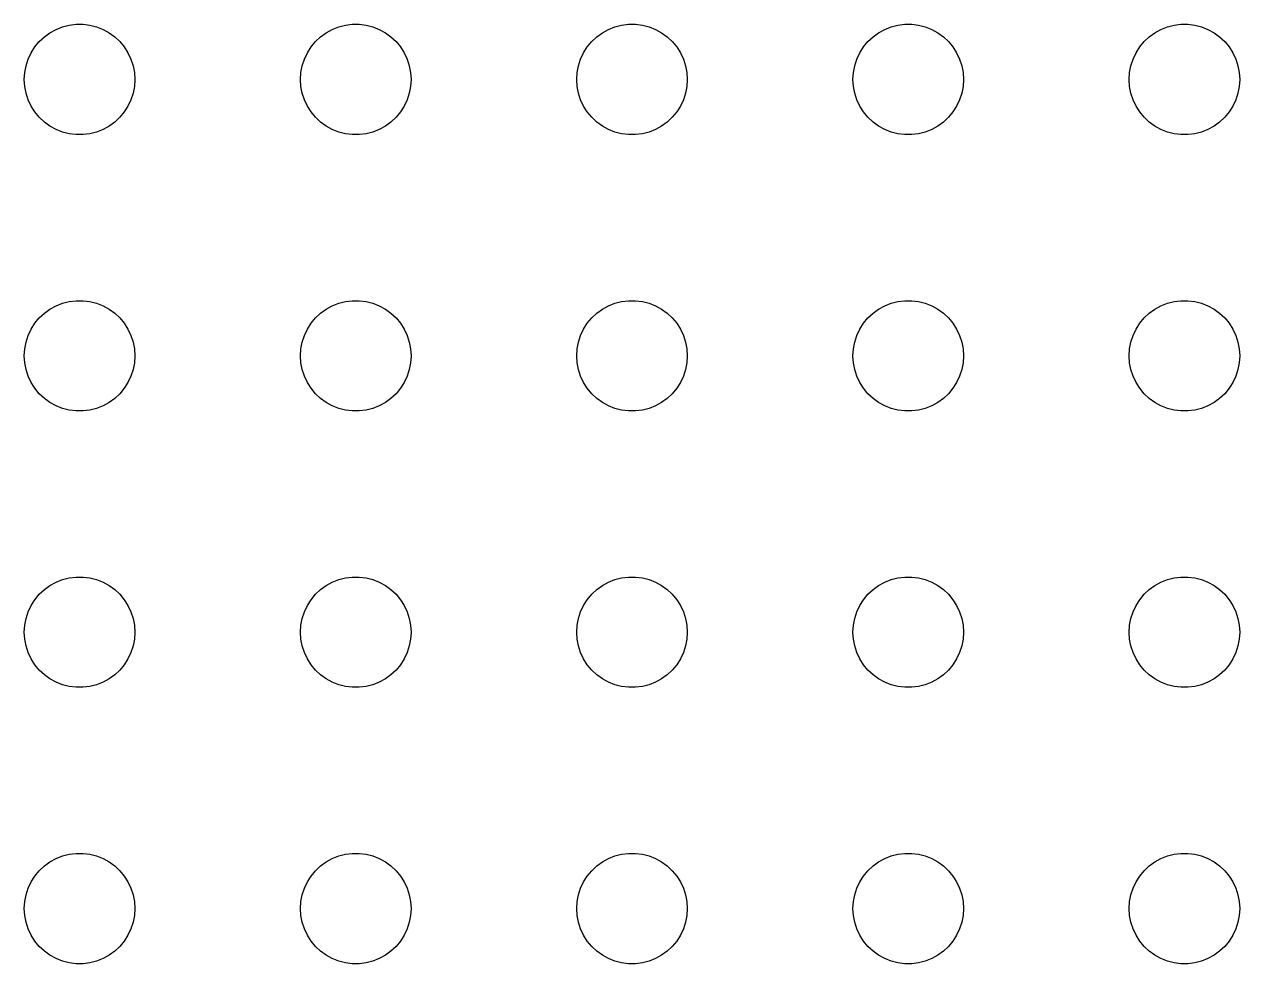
# Model space of a CAD drawing. Header units: metres. Extents: x -134 to 134, y 518 to 1078.
# Drawn here: x -1.5 to 31.5, y 682.5 to 708 of the extents above; entities that cross this region are included whole.
import ezdxf

# ---------------------------------------------------------------- set-up
doc = ezdxf.new("R2010")
doc.units = ezdxf.units.M

msp = doc.modelspace()

# ---------------------------------------------------------------- linework, layer by layer
for p, q in [((-0.80373, 707.766), (-0.63866, 707.857)), ((-0.63866, 707.857), (-0.46352, 707.927)), ((-0.46352, 707.927), (-0.28107, 707.973)), ((-0.28107, 707.973), (-0.09418, 707.997)), ((-0.09418, 707.997), (0.09418, 707.997)), ((0.09418, 707.997), (0.28107, 707.973)), ((0.28107, 707.973), (0.46352, 707.927)), ((0.46352, 707.927), (0.63866, 707.857)), ((0.63866, 707.857), (0.80373, 707.766)), ((6.69626, 707.766), (6.86133, 707.857)), ((6.86133, 707.857), (7.03647, 707.927)), ((7.03647, 707.927), (7.21892, 707.973)), ((7.21892, 707.973), (7.40581, 707.997)), ((7.40581, 707.997), (7.59418, 707.997)), ((7.59418, 707.997), (7.78107, 707.973)), ((7.78107, 707.973), (7.96352, 707.927)), ((7.96352, 707.927), (8.13866, 707.857)), ((8.13866, 707.857), (8.30373, 707.766)), ((14.1963, 707.766), (14.3613, 707.857)), ((14.3613, 707.857), (14.5365, 707.927)), ((14.5365, 707.927), (14.7189, 707.973)), ((14.7189, 707.973), (14.9058, 707.997)), ((14.9058, 707.997), (15.0942, 707.997)), ((15.0942, 707.997), (15.2811, 707.973)), ((15.2811, 707.973), (15.4635, 707.927)), ((15.4635, 707.927), (15.6387, 707.857)), ((15.6387, 707.857), (15.8037, 707.766)), ((21.6963, 707.766), (21.8613, 707.857)), ((21.8613, 707.857), (22.0365, 707.927)), ((22.0365, 707.927), (22.2189, 707.973)), ((22.2189, 707.973), (22.4058, 707.997)), ((22.4058, 707.997), (22.5942, 707.997)), ((22.5942, 707.997), (22.7811, 707.973)), ((22.7811, 707.973), (22.9635, 707.927)), ((22.9635, 707.927), (23.1387, 707.857)), ((23.1387, 707.857), (23.3037, 707.766)), ((29.1963, 707.766), (29.3613, 707.857)), ((29.3613, 707.857), (29.5365, 707.927)), ((29.5365, 707.927), (29.7189, 707.973)), ((29.7189, 707.973), (29.9058, 707.997)), ((29.9058, 707.997), (30.0942, 707.997)), ((30.0942, 707.997), (30.2811, 707.973)), ((30.2811, 707.973), (30.4635, 707.927)), ((30.4635, 707.927), (30.6387, 707.857)), ((30.6387, 707.857), (30.8037, 707.766)), ((-1.21352, 707.382), (-1.09344, 707.527)), ((-1.09344, 707.527), (-0.95613, 707.656)), ((-0.95613, 707.656), (-0.80373, 707.766)), ((0.80373, 707.766), (0.95613, 707.656)), ((0.95613, 707.656), (1.09344, 707.527)), ((1.09344, 707.527), (1.21352, 707.382)), ((6.28647, 707.382), (6.40654, 707.527)), ((6.40654, 707.527), (6.54385, 707.656)), ((6.54385, 707.656), (6.69626, 707.766)), ((8.30373, 707.766), (8.45613, 707.656)), ((8.45613, 707.656), (8.59344, 707.527)), ((8.59344, 707.527), (8.71352, 707.382)), ((13.7865, 707.382), (13.9065, 707.527)), ((13.9065, 707.527), (14.0439, 707.656)), ((14.0439, 707.656), (14.1963, 707.766)), ((15.8037, 707.766), (15.9561, 707.656)), ((15.9561, 707.656), (16.0934, 707.527)), ((16.0934, 707.527), (16.2135, 707.382)), ((21.2865, 707.382), (21.4065, 707.527)), ((21.4065, 707.527), (21.5439, 707.656)), ((21.5439, 707.656), (21.6963, 707.766)), ((23.3037, 707.766), (23.4561, 707.656)), ((23.4561, 707.656), (23.5934, 707.527)), ((23.5934, 707.527), (23.7135, 707.382)), ((28.7865, 707.382), (28.9065, 707.527)), ((28.9065, 707.527), (29.0439, 707.656)), ((29.0439, 707.656), (29.1963, 707.766)), ((30.8037, 707.766), (30.9561, 707.656)), ((30.9561, 707.656), (31.0934, 707.527)), ((31.0934, 707.527), (31.2135, 707.382)), ((-1.39465, 707.052), (-1.31445, 707.223)), ((-1.31445, 707.223), (-1.21352, 707.382)), ((1.21352, 707.382), (1.31445, 707.223)), ((1.31445, 707.223), (1.39465, 707.052)), ((6.10533, 707.052), (6.18553, 707.223)), ((6.18553, 707.223), (6.28647, 707.382)), ((8.71352, 707.382), (8.81445, 707.223)), ((8.81445, 707.223), (8.89465, 707.052)), ((13.6053, 707.052), (13.6855, 707.223)), ((13.6855, 707.223), (13.7865, 707.382)), ((16.2135, 707.382), (16.3145, 707.223)), ((16.3145, 707.223), (16.3947, 707.052)), ((21.1053, 707.052), (21.1855, 707.223)), ((21.1855, 707.223), (21.2865, 707.382)), ((23.7135, 707.382), (23.8145, 707.223)), ((23.8145, 707.223), (23.8947, 707.052)), ((28.6053, 707.052), (28.6855, 707.223)), ((28.6855, 707.223), (28.7865, 707.382)), ((31.2135, 707.382), (31.3145, 707.223)), ((31.3145, 707.223), (31.3947, 707.052)), ((-1.48816, 706.688), (-1.45287, 706.873)), ((-1.45287, 706.873), (-1.39465, 707.052)), ((1.39465, 707.052), (1.45287, 706.873)), ((1.45287, 706.873), (1.48816, 706.688)), ((6.01183, 706.688), (6.04712, 706.873)), ((6.04712, 706.873), (6.10533, 707.052)), ((8.89465, 707.052), (8.95287, 706.873)), ((8.95287, 706.873), (8.98816, 706.688)), ((13.5118, 706.688), (13.5471, 706.873)), ((13.5471, 706.873), (13.6053, 707.052)), ((16.3947, 707.052), (16.4529, 706.873)), ((16.4529, 706.873), (16.4882, 706.688)), ((21.0118, 706.688), (21.0471, 706.873)), ((21.0471, 706.873), (21.1053, 707.052)), ((23.8947, 707.052), (23.9529, 706.873)), ((23.9529, 706.873), (23.9882, 706.688)), ((28.5118, 706.688), (28.5471, 706.873)), ((28.5471, 706.873), (28.6053, 707.052)), ((31.3947, 707.052), (31.4529, 706.873)), ((31.4529, 706.873), (31.4882, 706.688)), ((-1.5, 706.5), (-1.48816, 706.688)), ((1.48816, 706.688), (1.5, 706.5)), ((6, 706.5), (6.01183, 706.688)), ((8.98816, 706.688), (9, 706.5)), ((13.5, 706.5), (13.5118, 706.688)), ((16.4882, 706.688), (16.5, 706.5)), ((21, 706.5), (21.0118, 706.688)), ((23.9882, 706.688), (24, 706.5)), ((28.5, 706.5), (28.5118, 706.688)), ((31.4882, 706.688), (31.5, 706.5)), ((-1.48816, 706.312), (-1.5, 706.5)), ((-1.45287, 706.127), (-1.48816, 706.312)), ((1.48816, 706.312), (1.45287, 706.127)), ((1.5, 706.5), (1.48816, 706.312)), ((6.01183, 706.312), (6, 706.5)), ((6.04712, 706.127), (6.01183, 706.312)), ((8.98816, 706.312), (8.95287, 706.127)), ((9, 706.5), (8.98816, 706.312)), ((13.5118, 706.312), (13.5, 706.5)), ((13.5471, 706.127), (13.5118, 706.312)), ((16.4882, 706.312), (16.4529, 706.127)), ((16.5, 706.5), (16.4882, 706.312)), ((21.0118, 706.312), (21, 706.5)), ((21.0471, 706.127), (21.0118, 706.312)), ((23.9882, 706.312), (23.9529, 706.127)), ((24, 706.5), (23.9882, 706.312)), ((28.5118, 706.312), (28.5, 706.5)), ((28.5471, 706.127), (28.5118, 706.312)), ((31.4882, 706.312), (31.4529, 706.127)), ((31.5, 706.5), (31.4882, 706.312)), ((-1.39465, 705.948), (-1.45287, 706.127)), ((-1.31445, 705.777), (-1.39465, 705.948)), ((1.39465, 705.948), (1.31445, 705.777)), ((1.45287, 706.127), (1.39465, 705.948)), ((6.10533, 705.948), (6.04712, 706.127)), ((6.18553, 705.777), (6.10533, 705.948)), ((8.89465, 705.948), (8.81445, 705.777)), ((8.95287, 706.127), (8.89465, 705.948)), ((13.6053, 705.948), (13.5471, 706.127)), ((13.6855, 705.777), (13.6053, 705.948)), ((16.3947, 705.948), (16.3145, 705.777)), ((16.4529, 706.127), (16.3947, 705.948)), ((21.1053, 705.948), (21.0471, 706.127)), ((21.1855, 705.777), (21.1053, 705.948)), ((23.8947, 705.948), (23.8145, 705.777)), ((23.9529, 706.127), (23.8947, 705.948)), ((28.6053, 705.948), (28.5471, 706.127)), ((28.6855, 705.777), (28.6053, 705.948)), ((31.3947, 705.948), (31.3145, 705.777)), ((31.4529, 706.127), (31.3947, 705.948)), ((-1.21352, 705.618), (-1.31445, 705.777)), ((-1.09344, 705.473), (-1.21352, 705.618)), ((1.21352, 705.618), (1.09344, 705.473)), ((1.31445, 705.777), (1.21352, 705.618)), ((6.28647, 705.618), (6.18553, 705.777)), ((6.40654, 705.473), (6.28647, 705.618)), ((8.71352, 705.618), (8.59344, 705.473)), ((8.81445, 705.777), (8.71352, 705.618)), ((13.7865, 705.618), (13.6855, 705.777)), ((13.9065, 705.473), (13.7865, 705.618)), ((16.2135, 705.618), (16.0934, 705.473)), ((16.3145, 705.777), (16.2135, 705.618)), ((21.2865, 705.618), (21.1855, 705.777)), ((21.4065, 705.473), (21.2865, 705.618)), ((23.7135, 705.618), (23.5934, 705.473)), ((23.8145, 705.777), (23.7135, 705.618)), ((28.7865, 705.618), (28.6855, 705.777)), ((28.9065, 705.473), (28.7865, 705.618)), ((31.2135, 705.618), (31.0934, 705.473)), ((31.3145, 705.777), (31.2135, 705.618)), ((-0.95613, 705.344), (-1.09344, 705.473)), ((-0.80373, 705.234), (-0.95613, 705.344)), ((-0.63866, 705.143), (-0.80373, 705.234)), ((0.80373, 705.234), (0.63866, 705.143)), ((0.95613, 705.344), (0.80373, 705.234)), ((1.09344, 705.473), (0.95613, 705.344)), ((6.54385, 705.344), (6.40654, 705.473)), ((6.69626, 705.234), (6.54385, 705.344)), ((6.86133, 705.143), (6.69626, 705.234)), ((8.30373, 705.234), (8.13866, 705.143)), ((8.45613, 705.344), (8.30373, 705.234)), ((8.59344, 705.473), (8.45613, 705.344)), ((14.0439, 705.344), (13.9065, 705.473)), ((14.1963, 705.234), (14.0439, 705.344)), ((14.3613, 705.143), (14.1963, 705.234)), ((15.8037, 705.234), (15.6387, 705.143)), ((15.9561, 705.344), (15.8037, 705.234)), ((16.0934, 705.473), (15.9561, 705.344)), ((21.5439, 705.344), (21.4065, 705.473)), ((21.6963, 705.234), (21.5439, 705.344)), ((21.8613, 705.143), (21.6963, 705.234)), ((23.3037, 705.234), (23.1387, 705.143)), ((23.4561, 705.344), (23.3037, 705.234)), ((23.5934, 705.473), (23.4561, 705.344)), ((29.0439, 705.344), (28.9065, 705.473)), ((29.1963, 705.234), (29.0439, 705.344)), ((29.3613, 705.143), (29.1963, 705.234)), ((30.8037, 705.234), (30.6387, 705.143)), ((30.9561, 705.344), (30.8037, 705.234)), ((31.0934, 705.473), (30.9561, 705.344)), ((-0.46352, 705.073), (-0.63866, 705.143)), ((-0.28107, 705.027), (-0.46352, 705.073)), ((-0.09418, 705.003), (-0.28107, 705.027)), ((0.09418, 705.003), (-0.09418, 705.003)), ((0.28107, 705.027), (0.09418, 705.003)), ((0.46352, 705.073), (0.28107, 705.027)), ((0.63866, 705.143), (0.46352, 705.073)), ((7.03647, 705.073), (6.86133, 705.143)), ((7.21892, 705.027), (7.03647, 705.073)), ((7.40581, 705.003), (7.21892, 705.027)), ((7.59418, 705.003), (7.40581, 705.003)), ((7.78107, 705.027), (7.59418, 705.003)), ((7.96352, 705.073), (7.78107, 705.027)), ((8.13866, 705.143), (7.96352, 705.073)), ((14.5365, 705.073), (14.3613, 705.143)), ((14.7189, 705.027), (14.5365, 705.073)), ((14.9058, 705.003), (14.7189, 705.027)), ((15.0942, 705.003), (14.9058, 705.003)), ((15.2811, 705.027), (15.0942, 705.003)), ((15.4635, 705.073), (15.2811, 705.027)), ((15.6387, 705.143), (15.4635, 705.073)), ((22.0365, 705.073), (21.8613, 705.143)), ((22.2189, 705.027), (22.0365, 705.073)), ((22.4058, 705.003), (22.2189, 705.027)), ((22.5942, 705.003), (22.4058, 705.003)), ((22.7811, 705.027), (22.5942, 705.003)), ((22.9635, 705.073), (22.7811, 705.027)), ((23.1387, 705.143), (22.9635, 705.073)), ((29.5365, 705.073), (29.3613, 705.143)), ((29.7189, 705.027), (29.5365, 705.073)), ((29.9058, 705.003), (29.7189, 705.027)), ((30.0942, 705.003), (29.9058, 705.003)), ((30.2811, 705.027), (30.0942, 705.003)), ((30.4635, 705.073), (30.2811, 705.027)), ((30.6387, 705.143), (30.4635, 705.073)), ((-0.95613, 700.156), (-0.80373, 700.266)), ((-0.80373, 700.266), (-0.63866, 700.357)), ((-0.63866, 700.357), (-0.46352, 700.427)), ((-0.46352, 700.427), (-0.28107, 700.473)), ((-0.28107, 700.473), (-0.09418, 700.497)), ((-0.09418, 700.497), (0.09418, 700.497)), ((0.09418, 700.497), (0.28107, 700.473)), ((0.28107, 700.473), (0.46352, 700.427)), ((0.46352, 700.427), (0.63866, 700.357)), ((0.63866, 700.357), (0.80373, 700.266)), ((0.80373, 700.266), (0.95613, 700.156)), ((6.54385, 700.156), (6.69626, 700.266)), ((6.69626, 700.266), (6.86133, 700.357)), ((6.86133, 700.357), (7.03647, 700.427)), ((7.03647, 700.427), (7.21892, 700.473)), ((7.21892, 700.473), (7.40581, 700.497)), ((7.40581, 700.497), (7.59418, 700.497)), ((7.59418, 700.497), (7.78107, 700.473)), ((7.78107, 700.473), (7.96352, 700.427)), ((7.96352, 700.427), (8.13866, 700.357)), ((8.13866, 700.357), (8.30373, 700.266)), ((8.30373, 700.266), (8.45613, 700.156)), ((14.0439, 700.156), (14.1963, 700.266)), ((14.1963, 700.266), (14.3613, 700.357)), ((14.3613, 700.357), (14.5365, 700.427)), ((14.5365, 700.427), (14.7189, 700.473)), ((14.7189, 700.473), (14.9058, 700.497)), ((14.9058, 700.497), (15.0942, 700.497)), ((15.0942, 700.497), (15.2811, 700.473)), ((15.2811, 700.473), (15.4635, 700.427)), ((15.4635, 700.427), (15.6387, 700.357)), ((15.6387, 700.357), (15.8037, 700.266)), ((15.8037, 700.266), (15.9561, 700.156)), ((21.5439, 700.156), (21.6963, 700.266)), ((21.6963, 700.266), (21.8613, 700.357)), ((21.8613, 700.357), (22.0365, 700.427)), ((22.0365, 700.427), (22.2189, 700.473)), ((22.2189, 700.473), (22.4058, 700.497)), ((22.4058, 700.497), (22.5942, 700.497)), ((22.5942, 700.497), (22.7811, 700.473)), ((22.7811, 700.473), (22.9635, 700.427)), ((22.9635, 700.427), (23.1387, 700.357)), ((23.1387, 700.357), (23.3037, 700.266)), ((23.3037, 700.266), (23.4561, 700.156)), ((29.0439, 700.156), (29.1963, 700.266)), ((29.1963, 700.266), (29.3613, 700.357)), ((29.3613, 700.357), (29.5365, 700.427)), ((29.5365, 700.427), (29.7189, 700.473)), ((29.7189, 700.473), (29.9058, 700.497)), ((29.9058, 700.497), (30.0942, 700.497)), ((30.0942, 700.497), (30.2811, 700.473)), ((30.2811, 700.473), (30.4635, 700.427)), ((30.4635, 700.427), (30.6387, 700.357)), ((30.6387, 700.357), (30.8037, 700.266)), ((30.8037, 700.266), (30.9561, 700.156)), ((-1.21352, 699.882), (-1.09344, 700.027)), ((-1.09344, 700.027), (-0.95613, 700.156)), ((0.95613, 700.156), (1.09344, 700.027)), ((1.09344, 700.027), (1.21352, 699.882)), ((6.28647, 699.882), (6.40654, 700.027)), ((6.40654, 700.027), (6.54385, 700.156)), ((8.45613, 700.156), (8.59344, 700.027)), ((8.59344, 700.027), (8.71352, 699.882)), ((13.7865, 699.882), (13.9065, 700.027)), ((13.9065, 700.027), (14.0439, 700.156)), ((15.9561, 700.156), (16.0934, 700.027)), ((16.0934, 700.027), (16.2135, 699.882)), ((21.2865, 699.882), (21.4065, 700.027)), ((21.4065, 700.027), (21.5439, 700.156)), ((23.4561, 700.156), (23.5934, 700.027)), ((23.5934, 700.027), (23.7135, 699.882)), ((28.7865, 699.882), (28.9065, 700.027)), ((28.9065, 700.027), (29.0439, 700.156)), ((30.9561, 700.156), (31.0934, 700.027)), ((31.0934, 700.027), (31.2135, 699.882)), ((-1.39465, 699.552), (-1.31445, 699.723)), ((-1.31445, 699.723), (-1.21352, 699.882)), ((1.21352, 699.882), (1.31445, 699.723)), ((1.31445, 699.723), (1.39465, 699.552)), ((6.10533, 699.552), (6.18553, 699.723)), ((6.18553, 699.723), (6.28647, 699.882)), ((8.71352, 699.882), (8.81445, 699.723)), ((8.81445, 699.723), (8.89465, 699.552)), ((13.6053, 699.552), (13.6855, 699.723)), ((13.6855, 699.723), (13.7865, 699.882)), ((16.2135, 699.882), (16.3145, 699.723)), ((16.3145, 699.723), (16.3947, 699.552)), ((21.1053, 699.552), (21.1855, 699.723)), ((21.1855, 699.723), (21.2865, 699.882)), ((23.7135, 699.882), (23.8145, 699.723)), ((23.8145, 699.723), (23.8947, 699.552)), ((28.6053, 699.552), (28.6855, 699.723)), ((28.6855, 699.723), (28.7865, 699.882)), ((31.2135, 699.882), (31.3145, 699.723)), ((31.3145, 699.723), (31.3947, 699.552)), ((-1.48816, 699.188), (-1.45287, 699.373)), ((-1.45287, 699.373), (-1.39465, 699.552)), ((1.39465, 699.552), (1.45287, 699.373)), ((1.45287, 699.373), (1.48816, 699.188)), ((6.01183, 699.188), (6.04712, 699.373)), ((6.04712, 699.373), (6.10533, 699.552)), ((8.89465, 699.552), (8.95287, 699.373)), ((8.95287, 699.373), (8.98816, 699.188)), ((13.5118, 699.188), (13.5471, 699.373)), ((13.5471, 699.373), (13.6053, 699.552)), ((16.3947, 699.552), (16.4529, 699.373)), ((16.4529, 699.373), (16.4882, 699.188)), ((21.0118, 699.188), (21.0471, 699.373)), ((21.0471, 699.373), (21.1053, 699.552)), ((23.8947, 699.552), (23.9529, 699.373)), ((23.9529, 699.373), (23.9882, 699.188)), ((28.5118, 699.188), (28.5471, 699.373)), ((28.5471, 699.373), (28.6053, 699.552)), ((31.3947, 699.552), (31.4529, 699.373)), ((31.4529, 699.373), (31.4882, 699.188)), ((-1.5, 699), (-1.48816, 699.188)), ((-1.48816, 698.812), (-1.5, 699)), ((1.48816, 699.188), (1.5, 699)), ((1.5, 699), (1.48816, 698.812)), ((6, 699), (6.01183, 699.188)), ((6.01183, 698.812), (6, 699)), ((8.98816, 699.188), (9, 699)), ((9, 699), (8.98816, 698.812)), ((13.5, 699), (13.5118, 699.188)), ((13.5118, 698.812), (13.5, 699)), ((16.4882, 699.188), (16.5, 699)), ((16.5, 699), (16.4882, 698.812)), ((21, 699), (21.0118, 699.188)), ((21.0118, 698.812), (21, 699)), ((23.9882, 699.188), (24, 699)), ((24, 699), (23.9882, 698.812)), ((28.5, 699), (28.5118, 699.188)), ((28.5118, 698.812), (28.5, 699)), ((31.4882, 699.188), (31.5, 699)), ((31.5, 699), (31.4882, 698.812)), ((-1.45287, 698.627), (-1.48816, 698.812)), ((-1.39465, 698.448), (-1.45287, 698.627)), ((1.45287, 698.627), (1.39465, 698.448)), ((1.48816, 698.812), (1.45287, 698.627)), ((6.04712, 698.627), (6.01183, 698.812)), ((6.10533, 698.448), (6.04712, 698.627)), ((8.95287, 698.627), (8.89465, 698.448)), ((8.98816, 698.812), (8.95287, 698.627)), ((13.5471, 698.627), (13.5118, 698.812)), ((13.6053, 698.448), (13.5471, 698.627)), ((16.4529, 698.627), (16.3947, 698.448)), ((16.4882, 698.812), (16.4529, 698.627)), ((21.0471, 698.627), (21.0118, 698.812)), ((21.1053, 698.448), (21.0471, 698.627)), ((23.9529, 698.627), (23.8947, 698.448)), ((23.9882, 698.812), (23.9529, 698.627)), ((28.5471, 698.627), (28.5118, 698.812)), ((28.6053, 698.448), (28.5471, 698.627)), ((31.4529, 698.627), (31.3947, 698.448)), ((31.4882, 698.812), (31.4529, 698.627)), ((-1.31445, 698.277), (-1.39465, 698.448)), ((1.39465, 698.448), (1.31445, 698.277)), ((6.18553, 698.277), (6.10533, 698.448)), ((8.89465, 698.448), (8.81445, 698.277)), ((13.6855, 698.277), (13.6053, 698.448)), ((16.3947, 698.448), (16.3145, 698.277)), ((21.1855, 698.277), (21.1053, 698.448)), ((23.8947, 698.448), (23.8145, 698.277)), ((28.6855, 698.277), (28.6053, 698.448)), ((31.3947, 698.448), (31.3145, 698.277)), ((-1.21352, 698.118), (-1.31445, 698.277)), ((-1.09344, 697.973), (-1.21352, 698.118)), ((-0.95613, 697.844), (-1.09344, 697.973)), ((1.09344, 697.973), (0.95613, 697.844)), ((1.21352, 698.118), (1.09344, 697.973)), ((1.31445, 698.277), (1.21352, 698.118)), ((6.28647, 698.118), (6.18553, 698.277)), ((6.40654, 697.973), (6.28647, 698.118)), ((6.54385, 697.844), (6.40654, 697.973)), ((8.59344, 697.973), (8.45613, 697.844)), ((8.71352, 698.118), (8.59344, 697.973)), ((8.81445, 698.277), (8.71352, 698.118)), ((13.7865, 698.118), (13.6855, 698.277)), ((13.9065, 697.973), (13.7865, 698.118)), ((14.0439, 697.844), (13.9065, 697.973)), ((16.0934, 697.973), (15.9561, 697.844)), ((16.2135, 698.118), (16.0934, 697.973)), ((16.3145, 698.277), (16.2135, 698.118)), ((21.2865, 698.118), (21.1855, 698.277)), ((21.4065, 697.973), (21.2865, 698.118)), ((21.5439, 697.844), (21.4065, 697.973)), ((23.5934, 697.973), (23.4561, 697.844)), ((23.7135, 698.118), (23.5934, 697.973)), ((23.8145, 698.277), (23.7135, 698.118)), ((28.7865, 698.118), (28.6855, 698.277)), ((28.9065, 697.973), (28.7865, 698.118)), ((29.0439, 697.844), (28.9065, 697.973)), ((31.0934, 697.973), (30.9561, 697.844)), ((31.2135, 698.118), (31.0934, 697.973)), ((31.3145, 698.277), (31.2135, 698.118)), ((-0.80373, 697.734), (-0.95613, 697.844)), ((-0.63866, 697.643), (-0.80373, 697.734)), ((-0.46352, 697.573), (-0.63866, 697.643)), ((0.63866, 697.643), (0.46352, 697.573)), ((0.80373, 697.734), (0.63866, 697.643)), ((0.95613, 697.844), (0.80373, 697.734)), ((6.69626, 697.734), (6.54385, 697.844)), ((6.86133, 697.643), (6.69626, 697.734)), ((7.03647, 697.573), (6.86133, 697.643)), ((8.13866, 697.643), (7.96352, 697.573)), ((8.30373, 697.734), (8.13866, 697.643)), ((8.45613, 697.844), (8.30373, 697.734)), ((14.1963, 697.734), (14.0439, 697.844)), ((14.3613, 697.643), (14.1963, 697.734)), ((14.5365, 697.573), (14.3613, 697.643)), ((15.6387, 697.643), (15.4635, 697.573)), ((15.8037, 697.734), (15.6387, 697.643)), ((15.9561, 697.844), (15.8037, 697.734)), ((21.6963, 697.734), (21.5439, 697.844)), ((21.8613, 697.643), (21.6963, 697.734)), ((22.0365, 697.573), (21.8613, 697.643)), ((23.1387, 697.643), (22.9635, 697.573)), ((23.3037, 697.734), (23.1387, 697.643)), ((23.4561, 697.844), (23.3037, 697.734)), ((29.1963, 697.734), (29.0439, 697.844)), ((29.3613, 697.643), (29.1963, 697.734)), ((29.5365, 697.573), (29.3613, 697.643)), ((30.6387, 697.643), (30.4635, 697.573)), ((30.8037, 697.734), (30.6387, 697.643)), ((30.9561, 697.844), (30.8037, 697.734)), ((-0.28107, 697.527), (-0.46352, 697.573)), ((-0.09418, 697.503), (-0.28107, 697.527)), ((0.09418, 697.503), (-0.09418, 697.503)), ((0.28107, 697.527), (0.09418, 697.503)), ((0.46352, 697.573), (0.28107, 697.527)), ((7.21892, 697.527), (7.03647, 697.573)), ((7.40581, 697.503), (7.21892, 697.527)), ((7.59418, 697.503), (7.40581, 697.503)), ((7.78107, 697.527), (7.59418, 697.503)), ((7.96352, 697.573), (7.78107, 697.527)), ((14.7189, 697.527), (14.5365, 697.573)), ((14.9058, 697.503), (14.7189, 697.527)), ((15.0942, 697.503), (14.9058, 697.503)), ((15.2811, 697.527), (15.0942, 697.503)), ((15.4635, 697.573), (15.2811, 697.527)), ((22.2189, 697.527), (22.0365, 697.573)), ((22.4058, 697.503), (22.2189, 697.527)), ((22.5942, 697.503), (22.4058, 697.503)), ((22.7811, 697.527), (22.5942, 697.503)), ((22.9635, 697.573), (22.7811, 697.527)), ((29.7189, 697.527), (29.5365, 697.573)), ((29.9058, 697.503), (29.7189, 697.527)), ((30.0942, 697.503), (29.9058, 697.503)), ((30.2811, 697.527), (30.0942, 697.503)), ((30.4635, 697.573), (30.2811, 697.527)), ((-0.95613, 692.656), (-0.80373, 692.766)), ((-0.80373, 692.766), (-0.63866, 692.857)), ((-0.63866, 692.857), (-0.46352, 692.927)), ((-0.46352, 692.927), (-0.28107, 692.973)), ((-0.28107, 692.973), (-0.09418, 692.997)), ((-0.09418, 692.997), (0.09418, 692.997)), ((0.09418, 692.997), (0.28107, 692.973)), ((0.28107, 692.973), (0.46352, 692.927)), ((0.46352, 692.927), (0.63866, 692.857)), ((0.63866, 692.857), (0.80373, 692.766)), ((0.80373, 692.766), (0.95613, 692.656)), ((6.54385, 692.656), (6.69626, 692.766)), ((6.69626, 692.766), (6.86133, 692.857)), ((6.86133, 692.857), (7.03647, 692.927)), ((7.03647, 692.927), (7.21892, 692.973)), ((7.21892, 692.973), (7.40581, 692.997)), ((7.40581, 692.997), (7.59418, 692.997)), ((7.59418, 692.997), (7.78107, 692.973)), ((7.78107, 692.973), (7.96352, 692.927)), ((7.96352, 692.927), (8.13866, 692.857)), ((8.13866, 692.857), (8.30373, 692.766)), ((8.30373, 692.766), (8.45613, 692.656)), ((14.0439, 692.656), (14.1963, 692.766)), ((14.1963, 692.766), (14.3613, 692.857)), ((14.3613, 692.857), (14.5365, 692.927)), ((14.5365, 692.927), (14.7189, 692.973)), ((14.7189, 692.973), (14.9058, 692.997)), ((14.9058, 692.997), (15.0942, 692.997)), ((15.0942, 692.997), (15.2811, 692.973)), ((15.2811, 692.973), (15.4635, 692.927)), ((15.4635, 692.927), (15.6387, 692.857)), ((15.6387, 692.857), (15.8037, 692.766)), ((15.8037, 692.766), (15.9561, 692.656)), ((21.5439, 692.656), (21.6963, 692.766)), ((21.6963, 692.766), (21.8613, 692.857)), ((21.8613, 692.857), (22.0365, 692.927)), ((22.0365, 692.927), (22.2189, 692.973)), ((22.2189, 692.973), (22.4058, 692.997)), ((22.4058, 692.997), (22.5942, 692.997)), ((22.5942, 692.997), (22.7811, 692.973)), ((22.7811, 692.973), (22.9635, 692.927)), ((22.9635, 692.927), (23.1387, 692.857)), ((23.1387, 692.857), (23.3037, 692.766)), ((23.3037, 692.766), (23.4561, 692.656)), ((29.0439, 692.656), (29.1963, 692.766)), ((29.1963, 692.766), (29.3613, 692.857)), ((29.3613, 692.857), (29.5365, 692.927)), ((29.5365, 692.927), (29.7189, 692.973)), ((29.7189, 692.973), (29.9058, 692.997)), ((29.9058, 692.997), (30.0942, 692.997)), ((30.0942, 692.997), (30.2811, 692.973)), ((30.2811, 692.973), (30.4635, 692.927)), ((30.4635, 692.927), (30.6387, 692.857)), ((30.6387, 692.857), (30.8037, 692.766)), ((30.8037, 692.766), (30.9561, 692.656)), ((-1.31445, 692.223), (-1.21352, 692.382)), ((-1.21352, 692.382), (-1.09344, 692.527)), ((-1.09344, 692.527), (-0.95613, 692.656)), ((0.95613, 692.656), (1.09344, 692.527)), ((1.09344, 692.527), (1.21352, 692.382)), ((1.21352, 692.382), (1.31445, 692.223)), ((6.18553, 692.223), (6.28647, 692.382)), ((6.28647, 692.382), (6.40654, 692.527)), ((6.40654, 692.527), (6.54385, 692.656)), ((8.45613, 692.656), (8.59344, 692.527)), ((8.59344, 692.527), (8.71352, 692.382)), ((8.71352, 692.382), (8.81445, 692.223)), ((13.6855, 692.223), (13.7865, 692.382)), ((13.7865, 692.382), (13.9065, 692.527)), ((13.9065, 692.527), (14.0439, 692.656)), ((15.9561, 692.656), (16.0934, 692.527)), ((16.0934, 692.527), (16.2135, 692.382)), ((16.2135, 692.382), (16.3145, 692.223)), ((21.1855, 692.223), (21.2865, 692.382)), ((21.2865, 692.382), (21.4065, 692.527)), ((21.4065, 692.527), (21.5439, 692.656)), ((23.4561, 692.656), (23.5934, 692.527)), ((23.5934, 692.527), (23.7135, 692.382)), ((23.7135, 692.382), (23.8145, 692.223)), ((28.6855, 692.223), (28.7865, 692.382)), ((28.7865, 692.382), (28.9065, 692.527)), ((28.9065, 692.527), (29.0439, 692.656)), ((30.9561, 692.656), (31.0934, 692.527)), ((31.0934, 692.527), (31.2135, 692.382)), ((31.2135, 692.382), (31.3145, 692.223)), ((-1.45287, 691.873), (-1.39465, 692.052)), ((-1.39465, 692.052), (-1.31445, 692.223)), ((1.31445, 692.223), (1.39465, 692.052)), ((1.39465, 692.052), (1.45287, 691.873)), ((6.04712, 691.873), (6.10533, 692.052)), ((6.10533, 692.052), (6.18553, 692.223)), ((8.81445, 692.223), (8.89465, 692.052)), ((8.89465, 692.052), (8.95287, 691.873)), ((13.5471, 691.873), (13.6053, 692.052)), ((13.6053, 692.052), (13.6855, 692.223)), ((16.3145, 692.223), (16.3947, 692.052)), ((16.3947, 692.052), (16.4529, 691.873)), ((21.0471, 691.873), (21.1053, 692.052)), ((21.1053, 692.052), (21.1855, 692.223)), ((23.8145, 692.223), (23.8947, 692.052)), ((23.8947, 692.052), (23.9529, 691.873)), ((28.5471, 691.873), (28.6053, 692.052)), ((28.6053, 692.052), (28.6855, 692.223)), ((31.3145, 692.223), (31.3947, 692.052)), ((31.3947, 692.052), (31.4529, 691.873)), ((-1.5, 691.5), (-1.48816, 691.688)), ((-1.48816, 691.688), (-1.45287, 691.873)), ((1.45287, 691.873), (1.48816, 691.688)), ((1.48816, 691.688), (1.5, 691.5)), ((6, 691.5), (6.01183, 691.688)), ((6.01183, 691.688), (6.04712, 691.873)), ((8.95287, 691.873), (8.98816, 691.688)), ((8.98816, 691.688), (9, 691.5)), ((13.5, 691.5), (13.5118, 691.688)), ((13.5118, 691.688), (13.5471, 691.873)), ((16.4529, 691.873), (16.4882, 691.688)), ((16.4882, 691.688), (16.5, 691.5)), ((21, 691.5), (21.0118, 691.688)), ((21.0118, 691.688), (21.0471, 691.873)), ((23.9529, 691.873), (23.9882, 691.688)), ((23.9882, 691.688), (24, 691.5)), ((28.5, 691.5), (28.5118, 691.688)), ((28.5118, 691.688), (28.5471, 691.873)), ((31.4529, 691.873), (31.4882, 691.688)), ((31.4882, 691.688), (31.5, 691.5)), ((-1.48816, 691.312), (-1.5, 691.5)), ((1.5, 691.5), (1.48816, 691.312)), ((6.01183, 691.312), (6, 691.5)), ((9, 691.5), (8.98816, 691.312)), ((13.5118, 691.312), (13.5, 691.5)), ((16.5, 691.5), (16.4882, 691.312)), ((21.0118, 691.312), (21, 691.5)), ((24, 691.5), (23.9882, 691.312)), ((28.5118, 691.312), (28.5, 691.5)), ((31.5, 691.5), (31.4882, 691.312)), ((-1.45287, 691.127), (-1.48816, 691.312)), ((-1.39465, 690.948), (-1.45287, 691.127)), ((1.45287, 691.127), (1.39465, 690.948)), ((1.48816, 691.312), (1.45287, 691.127)), ((6.04712, 691.127), (6.01183, 691.312)), ((6.10533, 690.948), (6.04712, 691.127)), ((8.95287, 691.127), (8.89465, 690.948)), ((8.98816, 691.312), (8.95287, 691.127)), ((13.5471, 691.127), (13.5118, 691.312)), ((13.6053, 690.948), (13.5471, 691.127)), ((16.4529, 691.127), (16.3947, 690.948)), ((16.4882, 691.312), (16.4529, 691.127)), ((21.0471, 691.127), (21.0118, 691.312)), ((21.1053, 690.948), (21.0471, 691.127)), ((23.9529, 691.127), (23.8947, 690.948)), ((23.9882, 691.312), (23.9529, 691.127)), ((28.5471, 691.127), (28.5118, 691.312)), ((28.6053, 690.948), (28.5471, 691.127)), ((31.4529, 691.127), (31.3947, 690.948)), ((31.4882, 691.312), (31.4529, 691.127)), ((-1.31445, 690.777), (-1.39465, 690.948)), ((-1.21352, 690.618), (-1.31445, 690.777)), ((1.31445, 690.777), (1.21352, 690.618)), ((1.39465, 690.948), (1.31445, 690.777)), ((6.18553, 690.777), (6.10533, 690.948)), ((6.28647, 690.618), (6.18553, 690.777)), ((8.81445, 690.777), (8.71352, 690.618)), ((8.89465, 690.948), (8.81445, 690.777)), ((13.6855, 690.777), (13.6053, 690.948)), ((13.7865, 690.618), (13.6855, 690.777)), ((16.3145, 690.777), (16.2135, 690.618)), ((16.3947, 690.948), (16.3145, 690.777)), ((21.1855, 690.777), (21.1053, 690.948)), ((21.2865, 690.618), (21.1855, 690.777)), ((23.8145, 690.777), (23.7135, 690.618)), ((23.8947, 690.948), (23.8145, 690.777)), ((28.6855, 690.777), (28.6053, 690.948)), ((28.7865, 690.618), (28.6855, 690.777)), ((31.3145, 690.777), (31.2135, 690.618)), ((31.3947, 690.948), (31.3145, 690.777)), ((-1.09344, 690.473), (-1.21352, 690.618)), ((-0.95613, 690.344), (-1.09344, 690.473)), ((1.09344, 690.473), (0.95613, 690.344)), ((1.21352, 690.618), (1.09344, 690.473)), ((6.40654, 690.473), (6.28647, 690.618)), ((6.54385, 690.344), (6.40654, 690.473)), ((8.59344, 690.473), (8.45613, 690.344)), ((8.71352, 690.618), (8.59344, 690.473)), ((13.9065, 690.473), (13.7865, 690.618)), ((14.0439, 690.344), (13.9065, 690.473)), ((16.0934, 690.473), (15.9561, 690.344)), ((16.2135, 690.618), (16.0934, 690.473)), ((21.4065, 690.473), (21.2865, 690.618)), ((21.5439, 690.344), (21.4065, 690.473)), ((23.5934, 690.473), (23.4561, 690.344)), ((23.7135, 690.618), (23.5934, 690.473)), ((28.9065, 690.473), (28.7865, 690.618)), ((29.0439, 690.344), (28.9065, 690.473)), ((31.0934, 690.473), (30.9561, 690.344)), ((31.2135, 690.618), (31.0934, 690.473)), ((-0.80373, 690.234), (-0.95613, 690.344)), ((-0.63866, 690.143), (-0.80373, 690.234)), ((-0.46352, 690.073), (-0.63866, 690.143)), ((-0.28107, 690.027), (-0.46352, 690.073)), ((0.46352, 690.073), (0.28107, 690.027)), ((0.63866, 690.143), (0.46352, 690.073)), ((0.80373, 690.234), (0.63866, 690.143)), ((0.95613, 690.344), (0.80373, 690.234)), ((6.69626, 690.234), (6.54385, 690.344)), ((6.86133, 690.143), (6.69626, 690.234)), ((7.03647, 690.073), (6.86133, 690.143)), ((7.21892, 690.027), (7.03647, 690.073)), ((7.96352, 690.073), (7.78107, 690.027)), ((8.13866, 690.143), (7.96352, 690.073)), ((8.30373, 690.234), (8.13866, 690.143)), ((8.45613, 690.344), (8.30373, 690.234)), ((14.1963, 690.234), (14.0439, 690.344)), ((14.3613, 690.143), (14.1963, 690.234)), ((14.5365, 690.073), (14.3613, 690.143)), ((14.7189, 690.027), (14.5365, 690.073)), ((15.4635, 690.073), (15.2811, 690.027)), ((15.6387, 690.143), (15.4635, 690.073)), ((15.8037, 690.234), (15.6387, 690.143)), ((15.9561, 690.344), (15.8037, 690.234)), ((21.6963, 690.234), (21.5439, 690.344)), ((21.8613, 690.143), (21.6963, 690.234)), ((22.0365, 690.073), (21.8613, 690.143)), ((22.2189, 690.027), (22.0365, 690.073)), ((22.9635, 690.073), (22.7811, 690.027)), ((23.1387, 690.143), (22.9635, 690.073)), ((23.3037, 690.234), (23.1387, 690.143)), ((23.4561, 690.344), (23.3037, 690.234)), ((29.1963, 690.234), (29.0439, 690.344)), ((29.3613, 690.143), (29.1963, 690.234)), ((29.5365, 690.073), (29.3613, 690.143)), ((29.7189, 690.027), (29.5365, 690.073)), ((30.4635, 690.073), (30.2811, 690.027)), ((30.6387, 690.143), (30.4635, 690.073)), ((30.8037, 690.234), (30.6387, 690.143)), ((30.9561, 690.344), (30.8037, 690.234)), ((-0.09418, 690.003), (-0.28107, 690.027)), ((0.09418, 690.003), (-0.09418, 690.003)), ((0.28107, 690.027), (0.09418, 690.003)), ((7.40581, 690.003), (7.21892, 690.027)), ((7.59418, 690.003), (7.40581, 690.003)), ((7.78107, 690.027), (7.59418, 690.003)), ((14.9058, 690.003), (14.7189, 690.027)), ((15.0942, 690.003), (14.9058, 690.003)), ((15.2811, 690.027), (15.0942, 690.003)), ((22.4058, 690.003), (22.2189, 690.027)), ((22.5942, 690.003), (22.4058, 690.003)), ((22.7811, 690.027), (22.5942, 690.003)), ((29.9058, 690.003), (29.7189, 690.027)), ((30.0942, 690.003), (29.9058, 690.003)), ((30.2811, 690.027), (30.0942, 690.003)), ((-0.63866, 685.357), (-0.46352, 685.427)), ((-0.46352, 685.427), (-0.28107, 685.473)), ((-0.28107, 685.473), (-0.09418, 685.497)), ((-0.09418, 685.497), (0.09418, 685.497)), ((0.09418, 685.497), (0.28107, 685.473)), ((0.28107, 685.473), (0.46352, 685.427)), ((0.46352, 685.427), (0.63866, 685.357)), ((6.86133, 685.357), (7.03647, 685.427)), ((7.03647, 685.427), (7.21892, 685.473)), ((7.21892, 685.473), (7.40581, 685.497)), ((7.40581, 685.497), (7.59418, 685.497)), ((7.59418, 685.497), (7.78107, 685.473)), ((7.78107, 685.473), (7.96352, 685.427)), ((7.96352, 685.427), (8.13866, 685.357)), ((14.3613, 685.357), (14.5365, 685.427)), ((14.5365, 685.427), (14.7189, 685.473)), ((14.7189, 685.473), (14.9058, 685.497)), ((14.9058, 685.497), (15.0942, 685.497)), ((15.0942, 685.497), (15.2811, 685.473)), ((15.2811, 685.473), (15.4635, 685.427)), ((15.4635, 685.427), (15.6387, 685.357)), ((21.8613, 685.357), (22.0365, 685.427)), ((22.0365, 685.427), (22.2189, 685.473)), ((22.2189, 685.473), (22.4058, 685.497)), ((22.4058, 685.497), (22.5942, 685.497)), ((22.5942, 685.497), (22.7811, 685.473)), ((22.7811, 685.473), (22.9635, 685.427)), ((22.9635, 685.427), (23.1387, 685.357)), ((29.3613, 685.357), (29.5365, 685.427)), ((29.5365, 685.427), (29.7189, 685.473)), ((29.7189, 685.473), (29.9058, 685.497)), ((29.9058, 685.497), (30.0942, 685.497)), ((30.0942, 685.497), (30.2811, 685.473)), ((30.2811, 685.473), (30.4635, 685.427)), ((30.4635, 685.427), (30.6387, 685.357)), ((-1.09344, 685.027), (-0.95613, 685.156)), ((-0.95613, 685.156), (-0.80373, 685.266)), ((-0.80373, 685.266), (-0.63866, 685.357)), ((0.63866, 685.357), (0.80373, 685.266)), ((0.80373, 685.266), (0.95613, 685.156)), ((0.95613, 685.156), (1.09344, 685.027)), ((6.40654, 685.027), (6.54385, 685.156)), ((6.54385, 685.156), (6.69626, 685.266)), ((6.69626, 685.266), (6.86133, 685.357)), ((8.13866, 685.357), (8.30373, 685.266)), ((8.30373, 685.266), (8.45613, 685.156)), ((8.45613, 685.156), (8.59344, 685.027)), ((13.9065, 685.027), (14.0439, 685.156)), ((14.0439, 685.156), (14.1963, 685.266)), ((14.1963, 685.266), (14.3613, 685.357)), ((15.6387, 685.357), (15.8037, 685.266)), ((15.8037, 685.266), (15.9561, 685.156)), ((15.9561, 685.156), (16.0934, 685.027)), ((21.4065, 685.027), (21.5439, 685.156)), ((21.5439, 685.156), (21.6963, 685.266)), ((21.6963, 685.266), (21.8613, 685.357)), ((23.1387, 685.357), (23.3037, 685.266)), ((23.3037, 685.266), (23.4561, 685.156)), ((23.4561, 685.156), (23.5934, 685.027)), ((28.9065, 685.027), (29.0439, 685.156)), ((29.0439, 685.156), (29.1963, 685.266)), ((29.1963, 685.266), (29.3613, 685.357)), ((30.6387, 685.357), (30.8037, 685.266)), ((30.8037, 685.266), (30.9561, 685.156)), ((30.9561, 685.156), (31.0934, 685.027)), ((-1.31445, 684.723), (-1.21352, 684.882)), ((-1.21352, 684.882), (-1.09344, 685.027)), ((1.09344, 685.027), (1.21352, 684.882)), ((1.21352, 684.882), (1.31445, 684.723)), ((6.18553, 684.723), (6.28647, 684.882)), ((6.28647, 684.882), (6.40654, 685.027)), ((8.59344, 685.027), (8.71352, 684.882)), ((8.71352, 684.882), (8.81445, 684.723)), ((13.6855, 684.723), (13.7865, 684.882)), ((13.7865, 684.882), (13.9065, 685.027)), ((16.0934, 685.027), (16.2135, 684.882)), ((16.2135, 684.882), (16.3145, 684.723)), ((21.1855, 684.723), (21.2865, 684.882)), ((21.2865, 684.882), (21.4065, 685.027)), ((23.5934, 685.027), (23.7135, 684.882)), ((23.7135, 684.882), (23.8145, 684.723)), ((28.6855, 684.723), (28.7865, 684.882)), ((28.7865, 684.882), (28.9065, 685.027)), ((31.0934, 685.027), (31.2135, 684.882)), ((31.2135, 684.882), (31.3145, 684.723)), ((-1.45287, 684.373), (-1.39465, 684.552)), ((-1.39465, 684.552), (-1.31445, 684.723)), ((1.31445, 684.723), (1.39465, 684.552)), ((1.39465, 684.552), (1.45287, 684.373)), ((6.04712, 684.373), (6.10533, 684.552)), ((6.10533, 684.552), (6.18553, 684.723)), ((8.81445, 684.723), (8.89465, 684.552)), ((8.89465, 684.552), (8.95287, 684.373)), ((13.5471, 684.373), (13.6053, 684.552)), ((13.6053, 684.552), (13.6855, 684.723)), ((16.3145, 684.723), (16.3947, 684.552)), ((16.3947, 684.552), (16.4529, 684.373)), ((21.0471, 684.373), (21.1053, 684.552)), ((21.1053, 684.552), (21.1855, 684.723)), ((23.8145, 684.723), (23.8947, 684.552)), ((23.8947, 684.552), (23.9529, 684.373)), ((28.5471, 684.373), (28.6053, 684.552)), ((28.6053, 684.552), (28.6855, 684.723)), ((31.3145, 684.723), (31.3947, 684.552)), ((31.3947, 684.552), (31.4529, 684.373)), ((-1.5, 684), (-1.48816, 684.188)), ((-1.48816, 684.188), (-1.45287, 684.373)), ((1.45287, 684.373), (1.48816, 684.188)), ((1.48816, 684.188), (1.5, 684)), ((6, 684), (6.01183, 684.188)), ((6.01183, 684.188), (6.04712, 684.373)), ((8.95287, 684.373), (8.98816, 684.188)), ((8.98816, 684.188), (9, 684)), ((13.5, 684), (13.5118, 684.188)), ((13.5118, 684.188), (13.5471, 684.373)), ((16.4529, 684.373), (16.4882, 684.188)), ((16.4882, 684.188), (16.5, 684)), ((21, 684), (21.0118, 684.188)), ((21.0118, 684.188), (21.0471, 684.373)), ((23.9529, 684.373), (23.9882, 684.188)), ((23.9882, 684.188), (24, 684)), ((28.5, 684), (28.5118, 684.188)), ((28.5118, 684.188), (28.5471, 684.373)), ((31.4529, 684.373), (31.4882, 684.188)), ((31.4882, 684.188), (31.5, 684)), ((-1.48816, 683.812), (-1.5, 684)), ((-1.45287, 683.627), (-1.48816, 683.812)), ((1.48816, 683.812), (1.45287, 683.627)), ((1.5, 684), (1.48816, 683.812)), ((6.01183, 683.812), (6, 684)), ((6.04712, 683.627), (6.01183, 683.812)), ((8.98816, 683.812), (8.95287, 683.627)), ((9, 684), (8.98816, 683.812)), ((13.5118, 683.812), (13.5, 684)), ((13.5471, 683.627), (13.5118, 683.812)), ((16.4882, 683.812), (16.4529, 683.627)), ((16.5, 684), (16.4882, 683.812)), ((21.0118, 683.812), (21, 684)), ((21.0471, 683.627), (21.0118, 683.812)), ((23.9882, 683.812), (23.9529, 683.627)), ((24, 684), (23.9882, 683.812)), ((28.5118, 683.812), (28.5, 684)), ((28.5471, 683.627), (28.5118, 683.812)), ((31.4882, 683.812), (31.4529, 683.627)), ((31.5, 684), (31.4882, 683.812)), ((-1.39465, 683.448), (-1.45287, 683.627)), ((-1.31445, 683.277), (-1.39465, 683.448)), ((1.39465, 683.448), (1.31445, 683.277)), ((1.45287, 683.627), (1.39465, 683.448)), ((6.10533, 683.448), (6.04712, 683.627)), ((6.18553, 683.277), (6.10533, 683.448)), ((8.89465, 683.448), (8.81445, 683.277)), ((8.95287, 683.627), (8.89465, 683.448)), ((13.6053, 683.448), (13.5471, 683.627)), ((13.6855, 683.277), (13.6053, 683.448)), ((16.3947, 683.448), (16.3145, 683.277)), ((16.4529, 683.627), (16.3947, 683.448)), ((21.1053, 683.448), (21.0471, 683.627)), ((21.1855, 683.277), (21.1053, 683.448)), ((23.8947, 683.448), (23.8145, 683.277)), ((23.9529, 683.627), (23.8947, 683.448)), ((28.6053, 683.448), (28.5471, 683.627)), ((28.6855, 683.277), (28.6053, 683.448)), ((31.3947, 683.448), (31.3145, 683.277)), ((31.4529, 683.627), (31.3947, 683.448)), ((-1.21352, 683.118), (-1.31445, 683.277)), ((-1.09344, 682.973), (-1.21352, 683.118)), ((1.21352, 683.118), (1.09344, 682.973)), ((1.31445, 683.277), (1.21352, 683.118)), ((6.28647, 683.118), (6.18553, 683.277)), ((6.40654, 682.973), (6.28647, 683.118)), ((8.71352, 683.118), (8.59344, 682.973)), ((8.81445, 683.277), (8.71352, 683.118)), ((13.7865, 683.118), (13.6855, 683.277)), ((13.9065, 682.973), (13.7865, 683.118)), ((16.2135, 683.118), (16.0934, 682.973)), ((16.3145, 683.277), (16.2135, 683.118)), ((21.2865, 683.118), (21.1855, 683.277)), ((21.4065, 682.973), (21.2865, 683.118)), ((23.7135, 683.118), (23.5934, 682.973)), ((23.8145, 683.277), (23.7135, 683.118)), ((28.7865, 683.118), (28.6855, 683.277)), ((28.9065, 682.973), (28.7865, 683.118)), ((31.2135, 683.118), (31.0934, 682.973)), ((31.3145, 683.277), (31.2135, 683.118)), ((-0.95613, 682.844), (-1.09344, 682.973)), ((-0.80373, 682.734), (-0.95613, 682.844)), ((0.95613, 682.844), (0.80373, 682.734)), ((1.09344, 682.973), (0.95613, 682.844)), ((6.54385, 682.844), (6.40654, 682.973)), ((6.69626, 682.734), (6.54385, 682.844)), ((8.45613, 682.844), (8.30373, 682.734)), ((8.59344, 682.973), (8.45613, 682.844)), ((14.0439, 682.844), (13.9065, 682.973)), ((14.1963, 682.734), (14.0439, 682.844)), ((15.9561, 682.844), (15.8037, 682.734)), ((16.0934, 682.973), (15.9561, 682.844)), ((21.5439, 682.844), (21.4065, 682.973)), ((21.6963, 682.734), (21.5439, 682.844)), ((23.4561, 682.844), (23.3037, 682.734)), ((23.5934, 682.973), (23.4561, 682.844)), ((29.0439, 682.844), (28.9065, 682.973)), ((29.1963, 682.734), (29.0439, 682.844)), ((30.9561, 682.844), (30.8037, 682.734)), ((31.0934, 682.973), (30.9561, 682.844)), ((-0.63866, 682.643), (-0.80373, 682.734)), ((-0.46352, 682.573), (-0.63866, 682.643)), ((-0.28107, 682.527), (-0.46352, 682.573)), ((-0.09418, 682.503), (-0.28107, 682.527)), ((0.09418, 682.503), (-0.09418, 682.503)), ((0.28107, 682.527), (0.09418, 682.503)), ((0.46352, 682.573), (0.28107, 682.527)), ((0.63866, 682.643), (0.46352, 682.573)), ((0.80373, 682.734), (0.63866, 682.643)), ((6.86133, 682.643), (6.69626, 682.734)), ((7.03647, 682.573), (6.86133, 682.643)), ((7.21892, 682.527), (7.03647, 682.573)), ((7.40581, 682.503), (7.21892, 682.527)), ((7.59418, 682.503), (7.40581, 682.503)), ((7.78107, 682.527), (7.59418, 682.503)), ((7.96352, 682.573), (7.78107, 682.527)), ((8.13866, 682.643), (7.96352, 682.573)), ((8.30373, 682.734), (8.13866, 682.643)), ((14.3613, 682.643), (14.1963, 682.734)), ((14.5365, 682.573), (14.3613, 682.643)), ((14.7189, 682.527), (14.5365, 682.573)), ((14.9058, 682.503), (14.7189, 682.527)), ((15.0942, 682.503), (14.9058, 682.503)), ((15.2811, 682.527), (15.0942, 682.503)), ((15.4635, 682.573), (15.2811, 682.527)), ((15.6387, 682.643), (15.4635, 682.573)), ((15.8037, 682.734), (15.6387, 682.643)), ((21.8613, 682.643), (21.6963, 682.734)), ((22.0365, 682.573), (21.8613, 682.643)), ((22.2189, 682.527), (22.0365, 682.573)), ((22.4058, 682.503), (22.2189, 682.527)), ((22.5942, 682.503), (22.4058, 682.503)), ((22.7811, 682.527), (22.5942, 682.503)), ((22.9635, 682.573), (22.7811, 682.527)), ((23.1387, 682.643), (22.9635, 682.573)), ((23.3037, 682.734), (23.1387, 682.643)), ((29.3613, 682.643), (29.1963, 682.734)), ((29.5365, 682.573), (29.3613, 682.643)), ((29.7189, 682.527), (29.5365, 682.573)), ((29.9058, 682.503), (29.7189, 682.527)), ((30.0942, 682.503), (29.9058, 682.503)), ((30.2811, 682.527), (30.0942, 682.503)), ((30.4635, 682.573), (30.2811, 682.527)), ((30.6387, 682.643), (30.4635, 682.573)), ((30.8037, 682.734), (30.6387, 682.643))]:
    msp.add_line(p, q)

doc.saveas('drawing.dxf')
